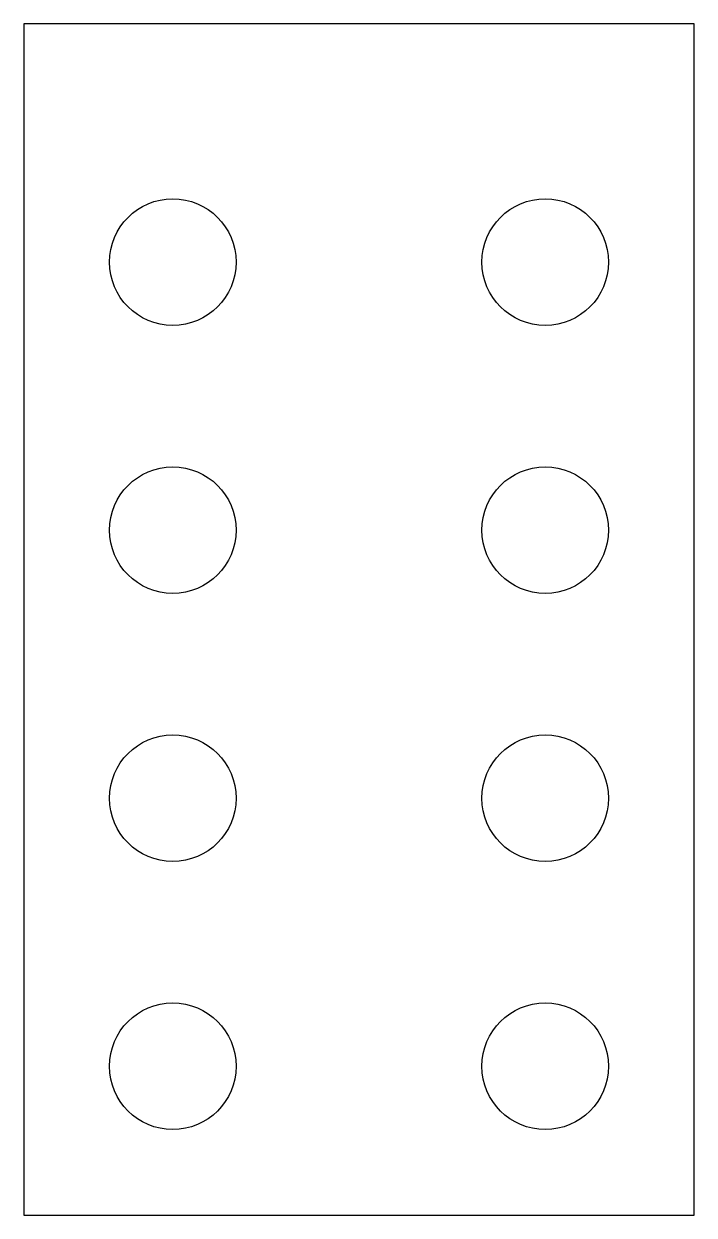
# Model space of a CAD drawing. Header units: millimetres. Extents: x 0 to 45, y 0 to 80.
import ezdxf

# ---------------------------------------------------------------- set-up
doc = ezdxf.new("R2010")
doc.units = ezdxf.units.MM
doc.layers.add('CUT_HOLES', color=7, linetype='Continuous')
doc.layers.add('CUT_OUTER', color=7, linetype='Continuous')

msp = doc.modelspace()

# ---------------------------------------------------------------- linework, layer by layer
at = {"layer": 'CUT_HOLES'}
for centre in [(10, 64), (35, 64), (10, 46), (35, 46), (10, 28), (35, 28), (10, 10), (35, 10)]:
    msp.add_circle(centre, 4.25, dxfattribs=at)
at = {"layer": 'CUT_OUTER'}
msp.add_lwpolyline([(0, 0), (45, 0), (45, 80), (0, 80)], close=True, dxfattribs=at)

doc.saveas('drawing.dxf')
